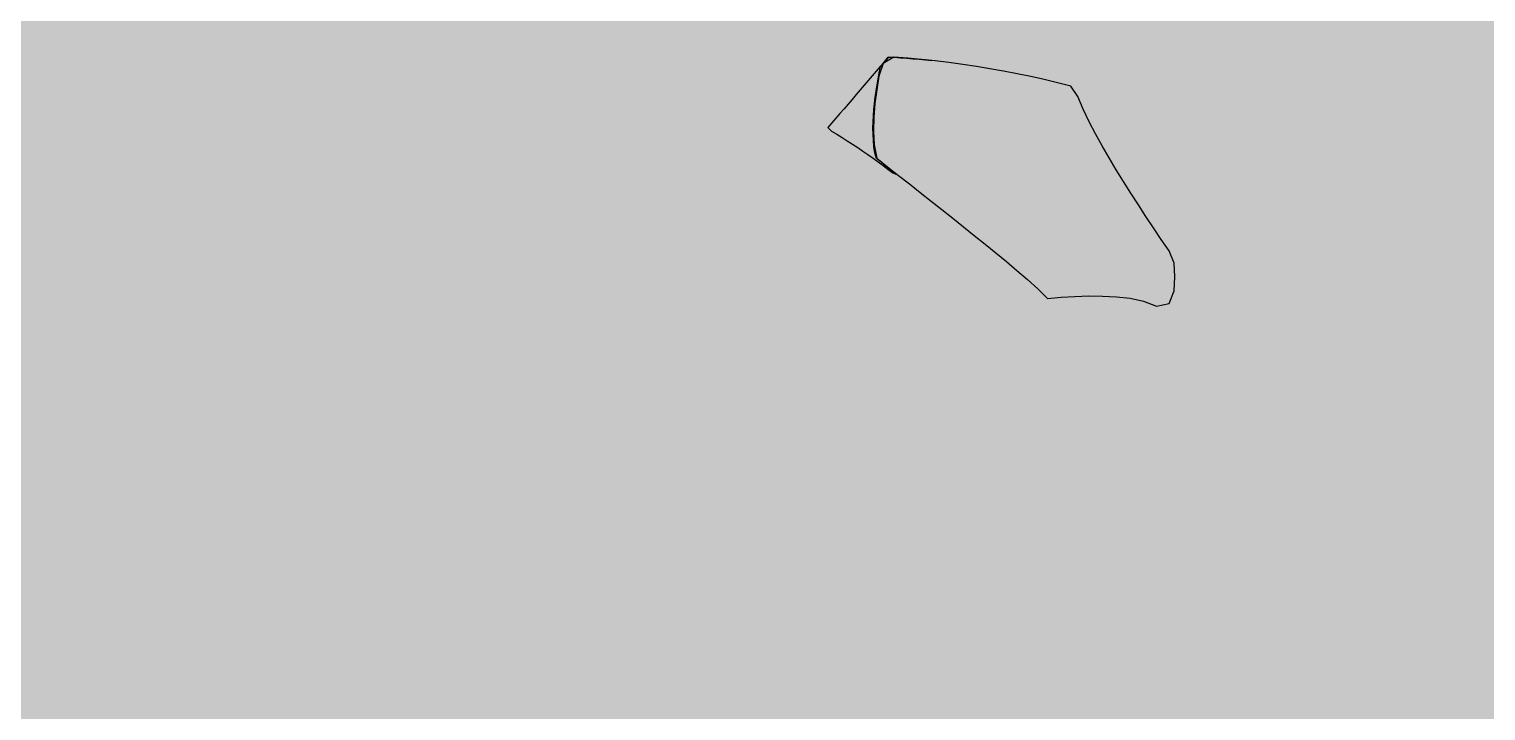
# Model space of a CAD drawing. Extents: x 0 to 1501, y 0 to 1747.
# Drawn here: x 123.344 to 125.688, y 1733.907 to 1735.004 of the extents above; entities that cross this region are included whole.
import ezdxf

# ---------------------------------------------------------------- set-up
doc = ezdxf.new("R2010")
doc.units = 0

msp = doc.modelspace()

# ---------------------------------------------------------------- hatches: boundary and pattern name
at = {"true_color": 0xf8f9fa}
msp.add_hatch(color=256, dxfattribs=at).paths.add_polyline_path([(0, 1747), (1280, 1747), (1280, 1027), (0, 1027)], flags=0)
at = {"true_color": 0xffffff}
msp.add_hatch(color=256, dxfattribs=at).paths.add_polyline_path([(0, 1747), (1280, 1747), (1280, 1681), (0, 1681)], flags=0)
at = {"true_color": 0x232323}
for points in [[(124.7265, 1734.9595), (124.72, 1734.9519), (124.7135, 1734.9443), (124.707, 1734.9368), (124.7005, 1734.9292), (124.6941, 1734.9216), (124.6876, 1734.914), (124.6811, 1734.9065), (124.6746, 1734.8989), (124.6681, 1734.8913), (124.6616, 1734.8837), (124.6551, 1734.8762), (124.6486, 1734.8686), (124.6422, 1734.861), (124.6357, 1734.8534), (124.6292, 1734.8459), (124.635, 1734.8403), (124.6435, 1734.835), (124.652, 1734.8298), (124.6604, 1734.8244), (124.6688, 1734.819), (124.6771, 1734.8136), (124.6854, 1734.808), (124.6936, 1734.8024), (124.7018, 1734.7966), (124.7099, 1734.7908), (124.7179, 1734.7848), (124.7257, 1734.7787), (124.7338, 1734.7729), (124.7386, 1734.771), (124.7307, 1734.7771), (124.7229, 1734.7833), (124.7152, 1734.7896), (124.7076, 1734.7961), (124.7048, 1734.8054), (124.7033, 1734.8153), (124.7023, 1734.8252), (124.7018, 1734.8351), (124.7016, 1734.8451), (124.7018, 1734.8551), (124.7023, 1734.865), (124.7031, 1734.875), (124.7041, 1734.8849), (124.7054, 1734.8948), (124.7068, 1734.9047), (124.7084, 1734.9145), (124.71, 1734.9244), (124.7117, 1734.9342), (124.714, 1734.9437), (124.7202, 1734.9515), (124.7264, 1734.9594), (124.7363, 1734.959), (124.7462, 1734.9584), (124.7562, 1734.9576), (124.7661, 1734.9568), (124.7761, 1734.9559), (124.786, 1734.955), (124.7959, 1734.954), (124.7862, 1734.9548), (124.7762, 1734.9556), (124.7663, 1734.9564), (124.7563, 1734.9571), (124.7464, 1734.9579), (124.7364, 1734.9587), (124.7265, 1734.9595)], [(124.9825, 1734.5705), (125.0046, 1734.5726), (125.0268, 1734.574), (125.049, 1734.5747), (125.0713, 1734.5746), (125.0935, 1734.5735), (125.1156, 1734.571), (125.1373, 1734.5662), (125.1579, 1734.5581), (125.1782, 1734.5627), (125.1862, 1734.5832), (125.1876, 1734.6054), (125.1863, 1734.6276), (125.1783, 1734.6476), (125.1657, 1734.6659), (125.1533, 1734.6843), (125.1409, 1734.7028), (125.1288, 1734.7215), (125.1167, 1734.7401), (125.1049, 1734.7589), (125.0932, 1734.7779), (125.0818, 1734.7969), (125.0706, 1734.8162), (125.0598, 1734.8356), (125.0495, 1734.8553), (125.0399, 1734.8753), (125.0315, 1734.8959), (125.0203, 1734.9123), (124.9988, 1734.9179), (124.9772, 1734.9232), (124.9555, 1734.9281), (124.9337, 1734.9326), (124.9119, 1734.9368), (124.89, 1734.9407), (124.8681, 1734.9443), (124.8461, 1734.9476), (124.824, 1734.9505), (124.802, 1734.9532), (124.7798, 1734.9555), (124.7577, 1734.9575), (124.7355, 1734.9591), (124.7183, 1734.9489), (124.7112, 1734.9286), (124.7078, 1734.9066), (124.7049, 1734.8846), (124.703, 1734.8624), (124.7026, 1734.8402), (124.7038, 1734.818), (124.708, 1734.7965), (124.7253, 1734.7826), (124.7428, 1734.7688), (124.7603, 1734.7551), (124.7778, 1734.7413), (124.7952, 1734.7276), (124.8127, 1734.7138), (124.8301, 1734.7), (124.8475, 1734.6861), (124.8648, 1734.6722), (124.8821, 1734.6582), (124.8993, 1734.6441), (124.9164, 1734.63), (124.9334, 1734.6156), (124.9503, 1734.6011), (124.9668, 1734.5862), (124.9825, 1734.5705)]]:
    msp.add_hatch(color=256, dxfattribs=at).paths.add_polyline_path(points, flags=0)

# ---------------------------------------------------------------- linework, layer by layer
for points in [[(124.7265, 1734.9595), (124.72, 1734.9519), (124.7135, 1734.9443), (124.707, 1734.9368), (124.7005, 1734.9292), (124.6941, 1734.9216), (124.6876, 1734.914), (124.6811, 1734.9065), (124.6746, 1734.8989), (124.6681, 1734.8913), (124.6616, 1734.8837), (124.6551, 1734.8762), (124.6486, 1734.8686), (124.6422, 1734.861), (124.6357, 1734.8534), (124.6292, 1734.8459), (124.635, 1734.8403), (124.6435, 1734.835), (124.652, 1734.8298), (124.6604, 1734.8244), (124.6688, 1734.819), (124.6771, 1734.8136), (124.6854, 1734.808), (124.6936, 1734.8024), (124.7018, 1734.7966), (124.7099, 1734.7908), (124.7179, 1734.7848), (124.7257, 1734.7787), (124.7338, 1734.7729), (124.7386, 1734.771), (124.7307, 1734.7771), (124.7229, 1734.7833), (124.7152, 1734.7896), (124.7076, 1734.7961), (124.7048, 1734.8054), (124.7033, 1734.8153), (124.7023, 1734.8252), (124.7018, 1734.8351), (124.7016, 1734.8451), (124.7018, 1734.8551), (124.7023, 1734.865), (124.7031, 1734.875), (124.7041, 1734.8849), (124.7054, 1734.8948), (124.7068, 1734.9047), (124.7084, 1734.9145), (124.71, 1734.9244), (124.7117, 1734.9342), (124.714, 1734.9437), (124.7202, 1734.9515), (124.7264, 1734.9594), (124.7363, 1734.959), (124.7462, 1734.9584), (124.7562, 1734.9576), (124.7661, 1734.9568), (124.7761, 1734.9559), (124.786, 1734.955), (124.7959, 1734.954), (124.7862, 1734.9548), (124.7762, 1734.9556), (124.7663, 1734.9564), (124.7563, 1734.9571), (124.7464, 1734.9579), (124.7364, 1734.9587), (124.7265, 1734.9595)], [(124.9825, 1734.5705), (125.0046, 1734.5726), (125.0268, 1734.574), (125.049, 1734.5747), (125.0713, 1734.5746), (125.0935, 1734.5735), (125.1156, 1734.571), (125.1373, 1734.5662), (125.1579, 1734.5581), (125.1782, 1734.5627), (125.1862, 1734.5832), (125.1876, 1734.6054), (125.1863, 1734.6276), (125.1783, 1734.6476), (125.1657, 1734.6659), (125.1533, 1734.6843), (125.1409, 1734.7028), (125.1288, 1734.7215), (125.1167, 1734.7401), (125.1049, 1734.7589), (125.0932, 1734.7779), (125.0818, 1734.7969), (125.0706, 1734.8162), (125.0598, 1734.8356), (125.0495, 1734.8553), (125.0399, 1734.8753), (125.0315, 1734.8959), (125.0203, 1734.9123), (124.9988, 1734.9179), (124.9772, 1734.9232), (124.9555, 1734.9281), (124.9337, 1734.9326), (124.9119, 1734.9368), (124.89, 1734.9407), (124.8681, 1734.9443), (124.8461, 1734.9476), (124.824, 1734.9505), (124.802, 1734.9532), (124.7798, 1734.9555), (124.7577, 1734.9575), (124.7355, 1734.9591), (124.7183, 1734.9489), (124.7112, 1734.9286), (124.7078, 1734.9066), (124.7049, 1734.8846), (124.703, 1734.8624), (124.7026, 1734.8402), (124.7038, 1734.818), (124.708, 1734.7965), (124.7253, 1734.7826), (124.7428, 1734.7688), (124.7603, 1734.7551), (124.7778, 1734.7413), (124.7952, 1734.7276), (124.8127, 1734.7138), (124.8301, 1734.7), (124.8475, 1734.6861), (124.8648, 1734.6722), (124.8821, 1734.6582), (124.8993, 1734.6441), (124.9164, 1734.63), (124.9334, 1734.6156), (124.9503, 1734.6011), (124.9668, 1734.5862), (124.9825, 1734.5705)]]:
    msp.add_lwpolyline(points, close=True, dxfattribs=at)

doc.saveas('drawing.dxf')
